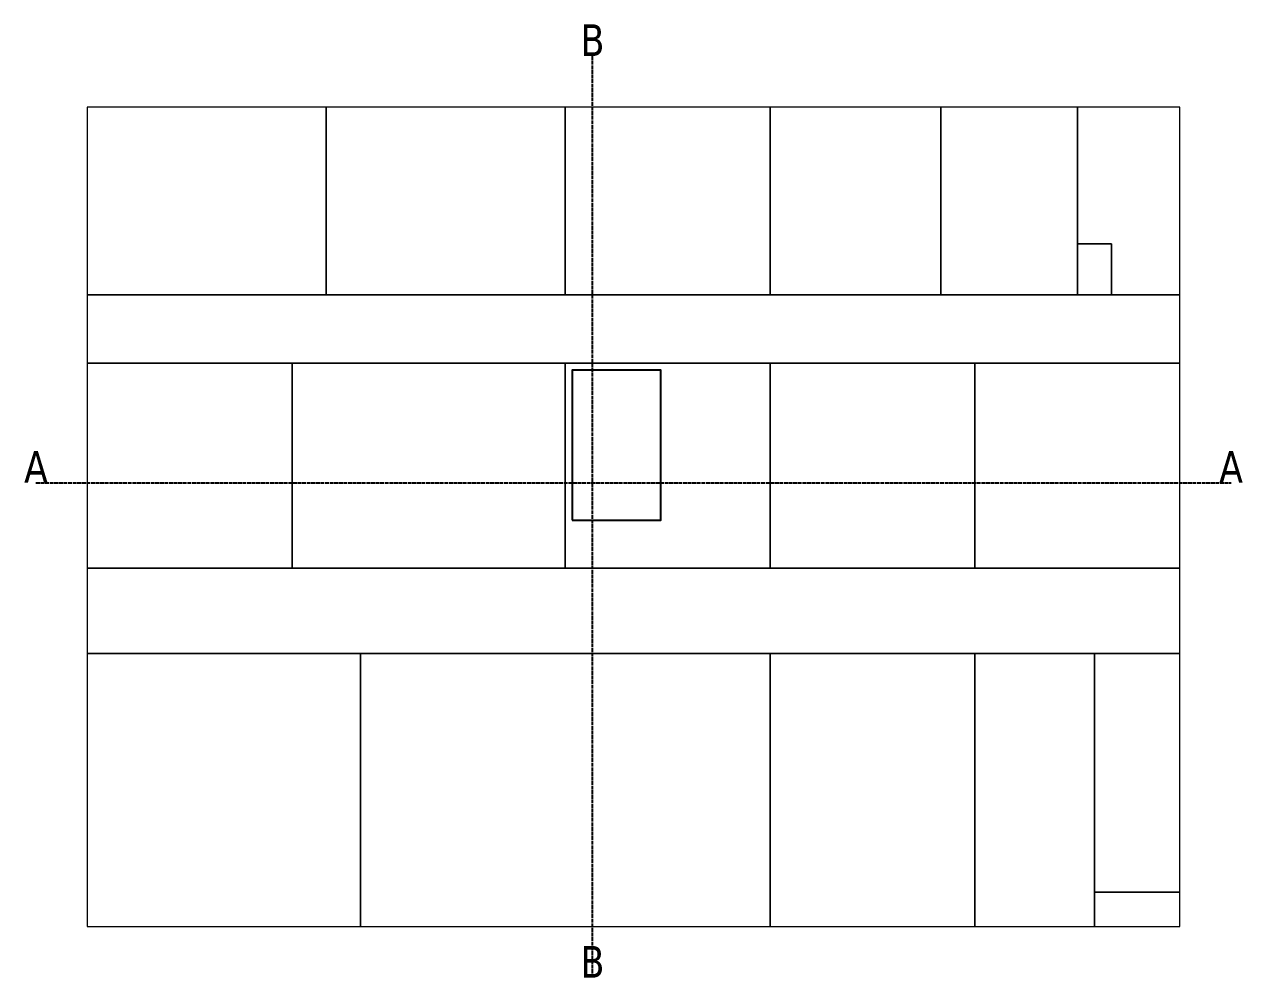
# Model space of a CAD drawing. Header units: millimetres. Extents: x -1800 to 93839, y -121500 to -90880.
# Drawn here: x 58160 to 93839, y -121500 to -93574 of the extents above; entities that cross this region are included whole.
import ezdxf
from ezdxf.enums import TextEntityAlignment as Align

# ---------------------------------------------------------------- set-up
doc = ezdxf.new("R2010")
doc.units = ezdxf.units.MM
doc.linetypes.add('DASHED', pattern=[1.524, 1.27, -0.254])
doc.layers.add('A-AREA', color=7, linetype='Continuous', lineweight=13, true_color=0xa0b4aa, plot=False)
doc.layers.add('A-SECT-MARK', color=7, linetype='Continuous')
doc.layers.add('A-STRS', color=7, linetype='Continuous', lineweight=25, true_color=0xb5532f)
doc.styles.add('KR-SANS', font='DejaVuSans.ttf', dxfattribs={"width": 0.8})

msp = doc.modelspace()

# ---------------------------------------------------------------- linework, layer by layer
at = {"layer": 'A-AREA', "color": 251, "true_color": 0x5a524b}
for points in [[(60000, -101500), (67000, -101500), (67000, -96000), (60000, -96000)], [(67000, -101500), (74000, -101500), (74000, -96000), (67000, -96000)], [(74000, -101500), (80000, -101500), (80000, -96000), (74000, -96000)], [(80000, -101500), (85000, -101500), (85000, -96000), (80000, -96000)], [(85000, -101500), (89000, -101500), (89000, -96000), (85000, -96000)], [(89000, -100000), (90000, -100000), (90000, -101500), (92000, -101500), (92000, -96000), (89000, -96000)], [(89000, -101500), (90000, -101500), (90000, -100000), (89000, -100000)], [(60000, -103500), (92000, -103500), (92000, -101500), (60000, -101500)], [(60000, -109500), (66000, -109500), (66000, -103500), (60000, -103500)], [(66000, -109500), (74000, -109500), (74000, -103500), (66000, -103500)], [(74000, -109500), (80000, -109500), (80000, -103500), (74000, -103500)], [(80000, -109500), (86000, -109500), (86000, -103500), (80000, -103500)], [(86000, -109500), (92000, -109500), (92000, -103500), (86000, -103500)], [(60000, -112000), (92000, -112000), (92000, -109500), (60000, -109500)], [(60000, -120000), (68000, -120000), (68000, -112000), (60000, -112000)], [(68000, -120000), (80000, -120000), (80000, -112000), (68000, -112000)], [(80000, -120000), (86000, -120000), (86000, -112000), (80000, -112000)], [(86000, -120000), (89500, -120000), (89500, -112000), (86000, -112000)], [(89500, -119000), (92000, -119000), (92000, -112000), (89500, -112000)], [(89500, -120000), (92000, -120000), (92000, -119000), (89500, -119000)]]:
    msp.add_lwpolyline(points, close=True, dxfattribs=at)
at = {"layer": 'A-SECT-MARK', "color": 15, "linetype": 'DASHED', "ltscale": 88.194444, "true_color": 0xb5532f}
for points in [[(74800, -121500), (74800, -94500)], [(58500, -107000), (93500, -107000)]]:
    msp.add_lwpolyline(points, dxfattribs=at)
at = {"layer": 'A-STRS', "color": 15, "true_color": 0xb5532f}
msp.add_lwpolyline([(74200, -108100), (76800, -108100), (76800, -103700), (74200, -103700)], close=True, dxfattribs=at)

# ---------------------------------------------------------------- texts
at = {"layer": 'A-SECT-MARK', "color": 15, "true_color": 0xb5532f, "style": 'KR-SANS', "width": 0.8}
for s, p in [('B', (74800, -94500)), ('A', (58500, -107000)), ('A', (93500, -107000)), ('B', (74800, -121500))]:
    msp.add_text(s, height=926, dxfattribs=at).set_placement(p, align=Align.CENTER)

doc.saveas('drawing.dxf')
